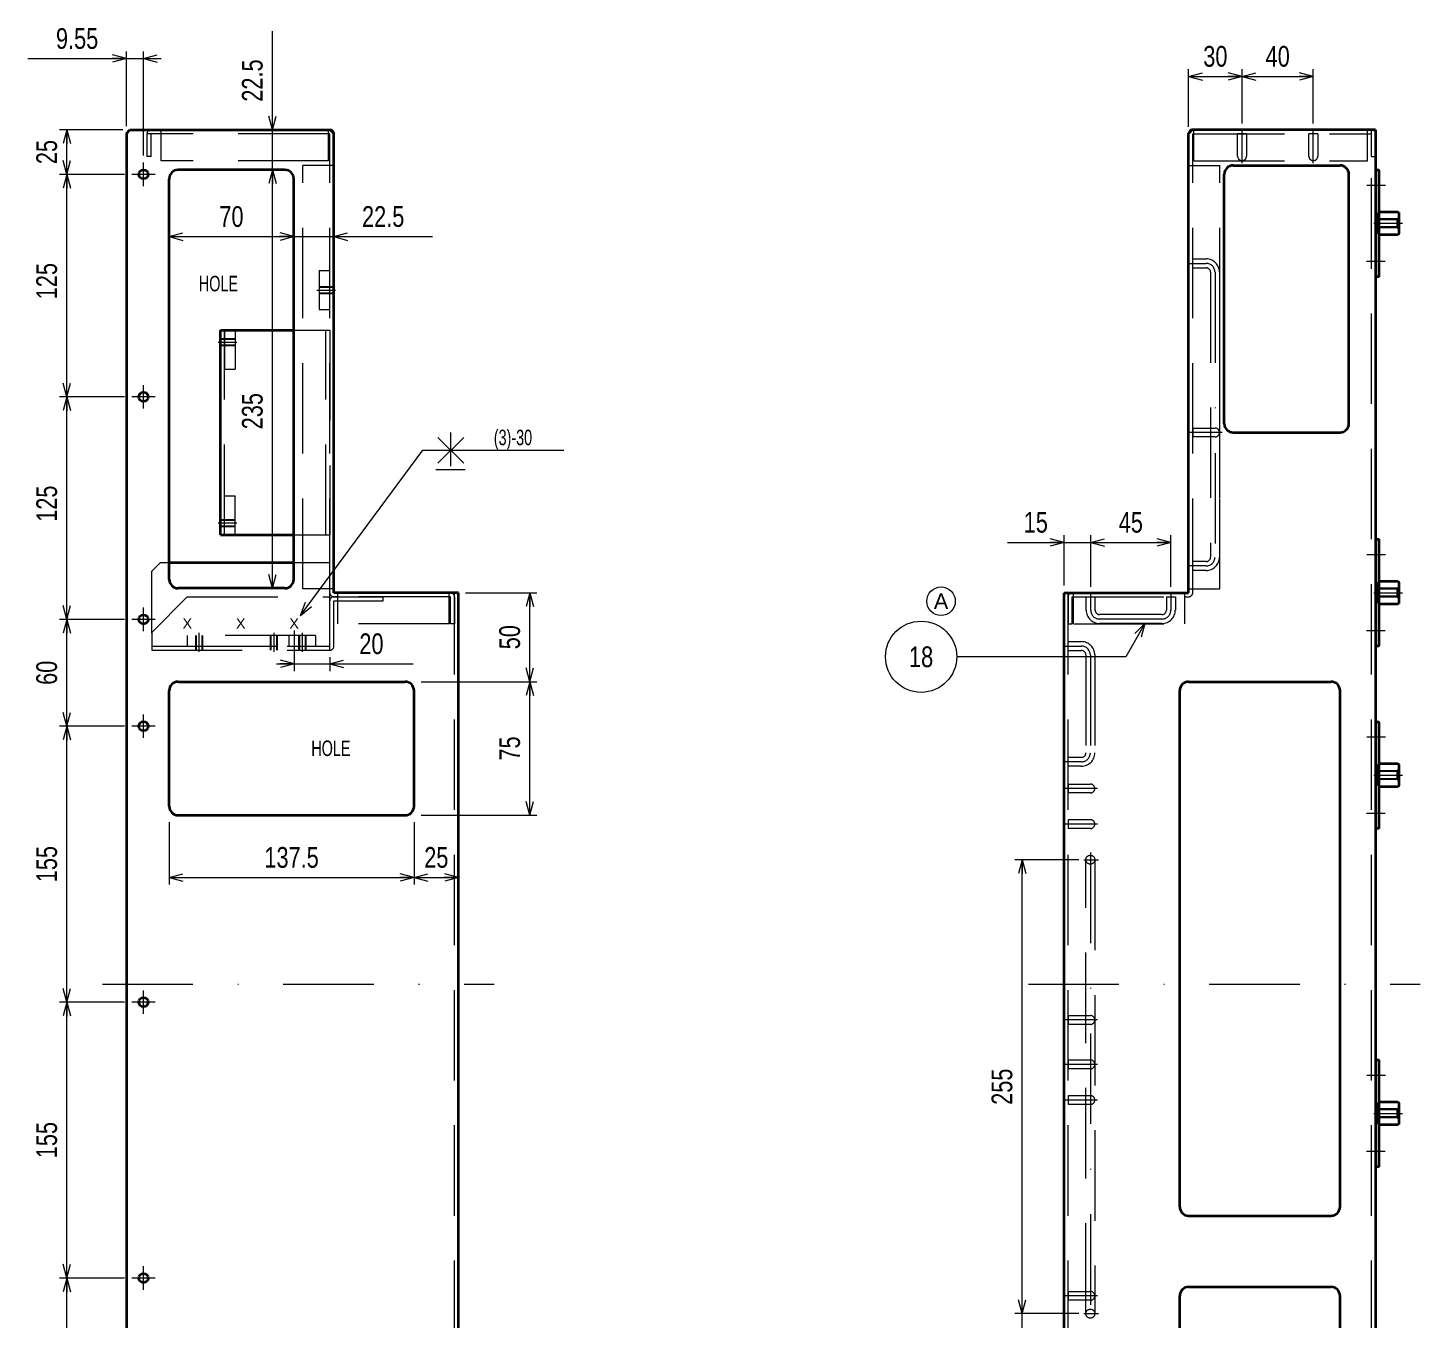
# Model space of a CAD drawing. Header units: millimetres. Extents: x 10 to 832, y 7 to 590.
# Drawn here: x 419.5 to 615, y 243 to 424.3 of the extents above; entities that cross this region are included whole.
import ezdxf
from ezdxf.enums import TextEntityAlignment as Align

# ---------------------------------------------------------------- set-up
doc = ezdxf.new("R2010")
doc.units = ezdxf.units.MM
doc.linetypes.add('DASHDOT', pattern=[25.3, 12.7, -6.3, 0, -6.3])
doc.linetypes.add('DASHED', pattern=[19, 12.7, -6.3])
for name, color, linetype in [('GR1_02', 7, 'Continuous'), ('GR1_04', 7, 'Continuous'), ('GR1_05', 7, 'Continuous'), ('GR1_06', 7, 'Continuous'), ('GR1_11', 7, 'Continuous'), ('GR1_12', 7, 'Continuous'), ('GR1_15', 7, 'Continuous'), ('GR1_16', 7, 'Continuous'), ('訂正', 7, 'Continuous')]:
    doc.layers.add(name, color=color, linetype=linetype)
doc.styles.add('HG丸ｺﾞｼｯｸM-PRO', font='')
doc.styles.get('HG丸ｺﾞｼｯｸM-PRO').set_extended_font_data('HG丸ｺﾞｼｯｸM-PRO')

# ---------------------------------------------------------------- blocks, each defined once
blk = doc.blocks.new('BLKF030')
at = {"layer": 'GR1_02', "color": 3, "linetype": 'Continuous', "lineweight": 35}
for p, q in [((439.375, 346.875), (439.375, 403.125)), ((455.625, 404.375), (440.625, 404.375)), ((456.875, 346.875), (456.875, 403.125)), ((455.625, 345.625), (440.625, 345.625))]:
    blk.add_line(p, q, dxfattribs=at)
for centre, start, end in [((440.625, 403.125), 90, 180), ((455.625, 403.125), 0, 90), ((440.625, 346.875), 180, 270), ((455.625, 346.875), 270, 0)]:
    blk.add_arc(centre, 1.25, start, end, dxfattribs=at)
blk = doc.blocks.new('BLKF031')
at = {"layer": 'GR1_02', "color": 3, "linetype": 'Continuous', "lineweight": 35}
for p, q in [((440.625, 332.5), (472.5, 332.5)), ((439.375, 315), (439.375, 331.25)), ((473.75, 315), (473.75, 331.25)), ((440.625, 313.75), (472.5, 313.75))]:
    blk.add_line(p, q, dxfattribs=at)
for centre, start, end in [((440.625, 331.25), 90, 180), ((472.5, 331.25), 0, 90), ((440.625, 315), 180, 270), ((472.5, 315), 270, 0)]:
    blk.add_arc(centre, 1.25, start, end, dxfattribs=at)
blk = doc.blocks.new('BLKF029')
at = {"layer": 'GR1_02', "color": 3, "linetype": 'Continuous', "lineweight": 35}
for p, q in [((433.375, 409.5), (433.875, 410)), ((433.375, 409.5), (433.375, 163)), ((433.875, 410), (462, 410)), ((462, 410), (462.5, 409.5)), ((462.5, 345), (462.5, 409.5)), ((480, 345), (462.5, 345)), ((480, 162.5), (480, 345)), ((433.875, 162.5), (433.375, 163)), ((433.875, 162.5), (480, 162.5))]:
    blk.add_line(p, q, dxfattribs=at)
at = {"layer": 'GR1_02', "color": 4, "linetype": 'DASHDOT', "lineweight": 13}
for p, q in [((435.7625, 402.1), (435.7625, 405.4)), ((437.4125, 403.75), (434.1125, 403.75)), ((435.7625, 370.85), (435.7625, 374.15)), ((437.4125, 372.5), (434.1125, 372.5)), ((435.7625, 339.6), (435.7625, 342.9)), ((437.4125, 341.25), (434.1125, 341.25)), ((435.7625, 324.6), (435.7625, 327.9)), ((437.4125, 326.25), (434.1125, 326.25)), ((437.4125, 287.5), (434.1125, 287.5)), ((435.7625, 285.85), (435.7625, 289.15)), ((435.7625, 247.1), (435.7625, 250.4)), ((437.4125, 248.75), (434.1125, 248.75)), ((435.7625, 208.35), (435.7625, 211.65)), ((437.4125, 210), (434.1125, 210)), ((435.7625, 169.6), (435.7625, 172.9)), ((437.4125, 171.25), (434.1125, 171.25))]:
    blk.add_line(p, q, dxfattribs=at)
at = {"layer": 'GR1_02', "color": 4, "linetype": 'DASHED', "lineweight": 13}
blk.add_line((479.425, 162.5), (479.425, 345), dxfattribs=at)
at = {"layer": 'GR1_02', "color": 3, "linetype": 'Continuous', "lineweight": 35}
for centre in [(435.7625, 403.75), (435.7625, 372.5), (435.7625, 341.25), (435.7625, 326.25), (435.7625, 287.5), (435.7625, 248.75), (435.7625, 210), (435.7625, 171.25)]:
    blk.add_circle(centre, 0.65, dxfattribs=at)
for name in ['BLKF030', 'BLKF031']:
    blk.add_blockref(name, (0, 0), dxfattribs=at)
blk = doc.blocks.new('BLKF034')
at = {"layer": 'GR1_04', "color": 4, "linetype": 'DASHED', "lineweight": 13}
for p, q in [((436.25, 409.425), (436.25, 406.25)), ((438.25, 409.425), (436.25, 409.425)), ((436.825, 410), (461.925, 410)), ((436.825, 406.25), (436.825, 409.425)), ((438.25, 405.625), (438.25, 410)), ((461.75, 409.425), (438.25, 409.425)), ((461.75, 405.625), (461.75, 410)), ((461.925, 409.425), (461.75, 409.425)), ((461.925, 405), (461.925, 409.425)), ((462.5, 345), (462.5, 409.425)), ((436.825, 406.25), (436.25, 406.25)), ((461.75, 405.625), (438.25, 405.625)), ((462.5, 405), (458.125, 405)), ((458.125, 345.55), (458.125, 405)), ((461.925, 345.55), (461.925, 405)), ((462.5, 345.55), (458.125, 345.55)), ((461.925, 345), (461.925, 345.55)), ((478.85, 345), (462.5, 345)), ((463.05, 344.425), (462.5, 344.425)), ((463.05, 340.625), (463.05, 345)), ((478.675, 344.425), (463.05, 344.425)), ((478.675, 340.625), (478.675, 345)), ((478.85, 344.425), (478.675, 344.425)), ((478.85, 340.625), (478.85, 344.425)), ((479.425, 344.425), (479.425, 340.625)), ((478.675, 340.625), (463.05, 340.625)), ((479.425, 340.625), (478.85, 340.625))]:
    blk.add_line(p, q, dxfattribs=at)
for centre, start, end in [((436.825, 409.425), 90, 180), ((461.925, 409.425), 81.93306, 90), ((461.925, 409.425), 0, 8.06694), ((462.5, 345), 180, 270), ((478.85, 344.425), 0, 90)]:
    blk.add_arc(centre, 0.575, start, end, dxfattribs=at)
at = {"layer": 'GR1_04', "color": 3, "linetype": 'Continuous', "lineweight": 35}
blk.add_arc((461.925, 409.425), 0.575, 8.06694, 81.93306, dxfattribs=at)
blk = doc.blocks.new('BLKF049')
at = {"layer": 'GR1_05', "color": 4, "linetype": 'DASHED', "lineweight": 13}
for p, q in [((436.925, 348), (438.175, 349.25)), ((436.925, 339.322), (436.925, 348)), ((438.175, 349.25), (439.375, 349.25)), ((456.875, 349.25), (461.925, 349.25)), ((461.925, 344.425), (461.925, 349.25)), ((441.925, 344.425), (436.925, 339.425)), ((441.925, 344.425), (461.925, 344.425)), ((461.925, 336.925), (461.925, 344.425)), ((462.5, 344.425), (469.425, 344.425)), ((469.425, 343.85), (469.425, 344.425)), ((462.5, 343.85), (469.425, 343.85)), ((462.5, 337.5), (462.5, 343.85)), ((436.925, 339.425), (436.925, 336.925)), ((436.925, 337.5), (461.925, 337.5)), ((436.925, 336.925), (461.925, 336.925))]:
    blk.add_line(p, q, dxfattribs=at)
at = {"layer": 'GR1_05', "color": 3, "linetype": 'Continuous', "lineweight": 35}
blk.add_line((439.375, 349.25), (456.875, 349.25), dxfattribs=at)
at = {"layer": 'GR1_05', "color": 4, "linetype": 'DASHED', "lineweight": 13}
for centre, start, end in [((462.5, 343.85), 90, 180), ((461.925, 337.5), 270, 0)]:
    blk.add_arc(centre, 0.575, start, end, dxfattribs=at)
blk = doc.blocks.new('BLKF075')
at = {"layer": 'GR1_06', "color": 4, "linetype": 'DASHED', "lineweight": 13}
for p, q in [((460.425, 390.25), (460.425, 384.75)), ((460.425, 390.25), (461.925, 390.25)), ((461.925, 384.75), (461.925, 390.25)), ((460.425, 384.75), (461.925, 384.75))]:
    blk.add_line(p, q, dxfattribs=at)
blk = doc.blocks.new('BLKF076')
at = {"layer": 'GR1_06', "color": 4, "linetype": 'DASHED', "lineweight": 13}
for p, q in [((460.425, 388), (462.5, 388)), ((460.425, 387.9), (462.5, 387.9)), ((460.425, 387.1), (462.5, 387.1)), ((460.425, 387), (462.5, 387))]:
    blk.add_line(p, q, dxfattribs=at)
blk = doc.blocks.new('BLKF074')
at = {"layer": 'GR1_06', "color": 4, "linetype": 'DASHDOT', "lineweight": 13}
blk.add_line((460.09, 387.5), (462.71, 387.5), dxfattribs=at)
at = {"layer": 'GR1_06', "color": 4, "linetype": 'DASHED', "lineweight": 13}
for name in ['BLKF075', 'BLKF076']:
    blk.add_blockref(name, (0, 0), dxfattribs=at)
blk = doc.blocks.new('BLKF077')
at = {"layer": 'GR1_06', "color": 3, "linetype": 'Continuous', "lineweight": 35}
for p, q in [((446.575, 353.125), (446.575, 381.875)), ((446.575, 381.875), (456.875, 381.875)), ((446.575, 353.125), (456.875, 353.125))]:
    blk.add_line(p, q, dxfattribs=at)
at = {"layer": 'GR1_06', "color": 4, "linetype": 'DASHED', "lineweight": 13}
for p, q in [((447.15, 353.125), (447.15, 381.875)), ((456.875, 381.875), (461.925, 381.875)), ((461.35, 353.125), (461.35, 381.875)), ((461.925, 381.875), (461.925, 353.125)), ((456.875, 353.125), (461.925, 353.125))]:
    blk.add_line(p, q, dxfattribs=at)
blk = doc.blocks.new('BLKF078')
at = {"layer": 'GR1_06', "color": 4, "linetype": 'DASHED', "lineweight": 13}
for p, q in [((447.15, 381.875), (448.65, 381.875)), ((447.15, 381.875), (447.15, 376.375)), ((448.65, 381.875), (448.65, 376.375)), ((447.15, 376.375), (448.65, 376.375))]:
    blk.add_line(p, q, dxfattribs=at)
blk = doc.blocks.new('BLKF079')
at = {"layer": 'GR1_06', "color": 4, "linetype": 'DASHED', "lineweight": 13}
for p, q in [((446.575, 380.7), (448.65, 380.7)), ((446.575, 380.6), (448.65, 380.6)), ((446.575, 379.8), (448.65, 379.8)), ((446.575, 379.7), (448.65, 379.7))]:
    blk.add_line(p, q, dxfattribs=at)
blk = doc.blocks.new('BLKF080')
at = {"layer": 'GR1_06', "color": 4, "linetype": 'DASHED', "lineweight": 13}
for p, q in [((447.15, 358.625), (448.65, 358.625)), ((447.15, 353.125), (447.15, 358.625)), ((448.65, 353.125), (448.65, 358.625)), ((447.15, 353.125), (448.65, 353.125))]:
    blk.add_line(p, q, dxfattribs=at)
blk = doc.blocks.new('BLKF081')
at = {"layer": 'GR1_06', "color": 4, "linetype": 'DASHED', "lineweight": 13}
for p, q in [((446.575, 355.3), (448.65, 355.3)), ((446.575, 355.2), (448.65, 355.2)), ((446.575, 354.4), (448.65, 354.4)), ((446.575, 354.3), (448.65, 354.3))]:
    blk.add_line(p, q, dxfattribs=at)
blk = doc.blocks.new('FXTIP_ARROW_E')
at = {"color": 0, "linetype": 'Continuous', "lineweight": -2}
for q in [(-1, 0), (-0.966, 0.259), (-0.966, -0.259)]:
    blk.add_line((0, 0), q, dxfattribs=at)
blk = doc.blocks.new('FXTIP_ARROW_S')
at = {"color": 0, "linetype": 'Continuous', "lineweight": -2}
for q in [(-1, 0), (-0.966, 0.259), (-0.966, -0.259)]:
    blk.add_line((0, 0), q, dxfattribs=at)
blk = doc.blocks.new('BLKF119')
at = {"layer": 'GR1_16', "color": 4, "linetype": 'Continuous', "lineweight": 13}
for p, q in [((478.92, 362.76), (478.92, 367.48)), ((477.11, 366.81), (480.73, 363.19)), ((480.73, 366.81), (477.11, 363.19)), ((476.83, 362.29), (480.91, 362.29))]:
    blk.add_line(p, q, dxfattribs=at)
blk = doc.blocks.new('BLKF211')
at = {"layer": 'GR1_04', "color": 4, "linetype": 'DASHED', "lineweight": 13}
for p, q in [((582.5, 345), (582.5, 409.425)), ((608.175, 410), (583.075, 410)), ((583.075, 409.425), (583.25, 409.425)), ((583.075, 405), (583.075, 409.425)), ((583.25, 405.625), (583.25, 410)), ((583.25, 409.425), (607.625, 409.425)), ((607.625, 405.625), (607.625, 410)), ((607.625, 409.425), (608.175, 409.425)), ((608.175, 406.25), (608.175, 410)), ((608.75, 409.425), (608.75, 406.25)), ((582.5, 405), (586.875, 405)), ((583.075, 345.55), (583.075, 405)), ((583.25, 405.625), (607.625, 405.625)), ((586.875, 345.55), (586.875, 405)), ((608.175, 406.25), (608.75, 406.25)), ((565.575, 344.425), (565.575, 340.625)), ((566.15, 345), (582.5, 345)), ((566.15, 340.625), (566.15, 344.425)), ((566.15, 344.425), (566.325, 344.425)), ((566.325, 340.625), (566.325, 345)), ((566.325, 344.425), (581.95, 344.425)), ((581.95, 340.625), (581.95, 345)), ((581.95, 344.425), (582.5, 344.425)), ((582.5, 345.55), (586.875, 345.55)), ((583.075, 345), (583.075, 345.55)), ((565.575, 340.625), (566.15, 340.625)), ((566.325, 340.625), (581.95, 340.625))]:
    blk.add_line(p, q, dxfattribs=at)
for centre, start, end in [((583.075, 409.425), 171.93306, 180), ((583.075, 409.425), 90, 98.06694), ((608.175, 409.425), 0, 90), ((566.15, 344.425), 90, 180), ((582.5, 345), 270, 0)]:
    blk.add_arc(centre, 0.575, start, end, dxfattribs=at)
at = {"layer": 'GR1_04', "color": 3, "linetype": 'Continuous', "lineweight": 35}
blk.add_arc((583.075, 409.425), 0.575, 98.06694, 171.93306, dxfattribs=at)
blk = doc.blocks.new('BLKF214')
at = {"layer": 'GR1_12', "color": 3, "linetype": 'Continuous', "lineweight": 35}
for p, q in [((608.75, 404.38), (609.25, 404.38)), ((608.75, 404.38), (608.75, 389.38)), ((609.25, 389.38), (609.25, 404.38)), ((609.25, 389.38), (608.75, 389.38))]:
    blk.add_line(p, q, dxfattribs=at)
blk = doc.blocks.new('BLKF216')
at = {"layer": 'GR1_12', "color": 4, "linetype": 'DASHED', "lineweight": 13}
for p, q in [((609, 395.4), (609, 398.35)), ((609, 398.35), (609.25, 398.35)), ((611.75, 397.5), (612, 397.75)), ((609.25, 395.4), (609, 395.4)), ((611.75, 396.25), (612, 396))]:
    blk.add_line(p, q, dxfattribs=at)
at = {"layer": 'GR1_12', "color": 3, "linetype": 'Continuous', "lineweight": 35}
for p, q in [((609.25, 398.5), (611.87, 398.5)), ((609.25, 398.35), (609.25, 398.5)), ((611.87, 398.5), (612, 398.38)), ((612, 398.38), (612, 395.38)), ((609.25, 395.25), (609.25, 395.4)), ((611.87, 395.25), (609.25, 395.25)), ((612, 395.38), (611.87, 395.25))]:
    blk.add_line(p, q, dxfattribs=at)
blk = doc.blocks.new('BLKF215')
at = {"layer": 'GR1_12', "color": 4, "linetype": 'DASHDOT', "lineweight": 13}
blk.add_line((608.5, 396.88), (612.5, 396.88), dxfattribs=at)
at = {"layer": 'GR1_12', "color": 4, "linetype": 'DASHED', "lineweight": 13}
for p, q in [((611.75, 397.5), (609, 397.5)), ((611.75, 397.38), (609, 397.38)), ((611.75, 396.25), (611.75, 397.5)), ((611.75, 396.38), (609, 396.38)), ((611.75, 396.25), (609, 396.25))]:
    blk.add_line(p, q, dxfattribs=at)
at = {"layer": 'GR1_12', "color": 3, "linetype": 'Continuous', "lineweight": 35}
blk.add_blockref('BLKF216', (0, 0), dxfattribs=at)
blk = doc.blocks.new('BLKF213')
at = {"layer": 'GR1_12', "color": 4, "linetype": 'DASHDOT', "lineweight": 13}
for p, q in [((607.52, 402.25), (610.14, 402.25)), ((610.11, 391.5), (607.48, 391.5))]:
    blk.add_line(p, q, dxfattribs=at)
at = {"layer": 'GR1_12', "color": 3, "linetype": 'Continuous', "lineweight": 35}
blk.add_blockref('BLKF214', (0, 0), dxfattribs=at)
at = {"layer": 'GR1_12', "color": 4, "linetype": 'DASHED', "lineweight": 13}
blk.add_blockref('BLKF215', (0, 0), dxfattribs=at)
blk = doc.blocks.new('BLKF218')
at = {"layer": 'GR1_12', "color": 3, "linetype": 'Continuous', "lineweight": 35}
for p, q in [((608.75, 352.5), (609.25, 352.5)), ((608.75, 352.5), (608.75, 337.5)), ((609.25, 337.5), (609.25, 352.5)), ((609.25, 337.5), (608.75, 337.5))]:
    blk.add_line(p, q, dxfattribs=at)
blk = doc.blocks.new('BLKF220')
at = {"layer": 'GR1_12', "color": 4, "linetype": 'DASHED', "lineweight": 13}
for p, q in [((609, 343.53), (609, 346.48)), ((609, 346.48), (609.25, 346.48)), ((611.75, 345.63), (612, 345.88)), ((611.75, 344.38), (612, 344.13)), ((609.25, 343.53), (609, 343.53))]:
    blk.add_line(p, q, dxfattribs=at)
at = {"layer": 'GR1_12', "color": 3, "linetype": 'Continuous', "lineweight": 35}
for p, q in [((609.25, 346.63), (611.88, 346.63)), ((609.25, 346.48), (609.25, 346.63)), ((611.88, 346.63), (612, 346.5)), ((612, 346.5), (612, 343.5)), ((609.25, 343.38), (609.25, 343.53)), ((611.88, 343.38), (609.25, 343.38)), ((612, 343.5), (611.88, 343.38))]:
    blk.add_line(p, q, dxfattribs=at)
blk = doc.blocks.new('BLKF219')
at = {"layer": 'GR1_12', "color": 4, "linetype": 'DASHDOT', "lineweight": 13}
blk.add_line((608.5, 345), (612.5, 345), dxfattribs=at)
at = {"layer": 'GR1_12', "color": 4, "linetype": 'DASHED', "lineweight": 13}
for p, q in [((611.75, 345.63), (609, 345.63)), ((611.75, 345.5), (609, 345.5)), ((611.75, 344.5), (609, 344.5)), ((611.75, 344.38), (609, 344.38)), ((611.75, 344.38), (611.75, 345.63))]:
    blk.add_line(p, q, dxfattribs=at)
at = {"layer": 'GR1_12', "color": 3, "linetype": 'Continuous', "lineweight": 35}
blk.add_blockref('BLKF220', (0, 0), dxfattribs=at)
blk = doc.blocks.new('BLKF217')
at = {"layer": 'GR1_12', "color": 4, "linetype": 'DASHDOT', "lineweight": 13}
for p, q in [((607.52, 350.38), (610.14, 350.38)), ((610.11, 339.63), (607.48, 339.63))]:
    blk.add_line(p, q, dxfattribs=at)
at = {"layer": 'GR1_12', "color": 3, "linetype": 'Continuous', "lineweight": 35}
blk.add_blockref('BLKF218', (0, 0), dxfattribs=at)
at = {"layer": 'GR1_12', "color": 4, "linetype": 'DASHED', "lineweight": 13}
blk.add_blockref('BLKF219', (0, 0), dxfattribs=at)
blk = doc.blocks.new('BLKF222')
at = {"layer": 'GR1_12', "color": 3, "linetype": 'Continuous', "lineweight": 35}
for p, q in [((608.75, 326.88), (609.25, 326.88)), ((608.75, 326.88), (608.75, 311.88)), ((609.25, 311.88), (609.25, 326.88)), ((609.25, 311.88), (608.75, 311.88))]:
    blk.add_line(p, q, dxfattribs=at)
blk = doc.blocks.new('BLKF224')
at = {"layer": 'GR1_12', "color": 4, "linetype": 'DASHED', "lineweight": 13}
for p, q in [((609, 317.9), (609, 320.85)), ((609, 320.85), (609.25, 320.85)), ((611.75, 320), (612, 320.25)), ((611.75, 318.75), (612, 318.5)), ((609.25, 317.9), (609, 317.9))]:
    blk.add_line(p, q, dxfattribs=at)
at = {"layer": 'GR1_12', "color": 3, "linetype": 'Continuous', "lineweight": 35}
for p, q in [((609.25, 321), (611.88, 321)), ((609.25, 320.85), (609.25, 321)), ((611.88, 321), (612, 320.88)), ((612, 320.88), (612, 317.88)), ((609.25, 317.75), (609.25, 317.9)), ((611.88, 317.75), (609.25, 317.75)), ((612, 317.88), (611.88, 317.75))]:
    blk.add_line(p, q, dxfattribs=at)
blk = doc.blocks.new('BLKF223')
at = {"layer": 'GR1_12', "color": 4, "linetype": 'DASHDOT', "lineweight": 13}
blk.add_line((608.5, 319.38), (612.5, 319.38), dxfattribs=at)
at = {"layer": 'GR1_12', "color": 4, "linetype": 'DASHED', "lineweight": 13}
for p, q in [((611.75, 320), (609, 320)), ((611.75, 319.88), (609, 319.88)), ((611.75, 318.88), (609, 318.88)), ((611.75, 318.75), (609, 318.75)), ((611.75, 318.75), (611.75, 320))]:
    blk.add_line(p, q, dxfattribs=at)
at = {"layer": 'GR1_12', "color": 3, "linetype": 'Continuous', "lineweight": 35}
blk.add_blockref('BLKF224', (0, 0), dxfattribs=at)
blk = doc.blocks.new('BLKF221')
at = {"layer": 'GR1_12', "color": 4, "linetype": 'DASHDOT', "lineweight": 13}
for p, q in [((607.52, 324.75), (610.14, 324.75)), ((610.11, 314), (607.48, 314))]:
    blk.add_line(p, q, dxfattribs=at)
at = {"layer": 'GR1_12', "color": 3, "linetype": 'Continuous', "lineweight": 35}
blk.add_blockref('BLKF222', (0, 0), dxfattribs=at)
at = {"layer": 'GR1_12', "color": 4, "linetype": 'DASHED', "lineweight": 13}
blk.add_blockref('BLKF223', (0, 0), dxfattribs=at)
blk = doc.blocks.new('BLKF226')
at = {"layer": 'GR1_12', "color": 3, "linetype": 'Continuous', "lineweight": 35}
for p, q in [((608.75, 279.38), (609.25, 279.38)), ((608.75, 279.38), (608.75, 264.38)), ((609.25, 264.38), (609.25, 279.38)), ((609.25, 264.38), (608.75, 264.38))]:
    blk.add_line(p, q, dxfattribs=at)
blk = doc.blocks.new('BLKF228')
at = {"layer": 'GR1_12', "color": 4, "linetype": 'DASHED', "lineweight": 13}
for p, q in [((609, 270.4), (609, 273.35)), ((609, 273.35), (609.25, 273.35)), ((611.75, 272.5), (612, 272.75)), ((609.25, 270.4), (609, 270.4)), ((611.75, 271.25), (612, 271))]:
    blk.add_line(p, q, dxfattribs=at)
at = {"layer": 'GR1_12', "color": 3, "linetype": 'Continuous', "lineweight": 35}
for p, q in [((609.25, 273.5), (611.88, 273.5)), ((609.25, 273.35), (609.25, 273.5)), ((611.88, 273.5), (612, 273.38)), ((612, 273.38), (612, 270.38)), ((609.25, 270.25), (609.25, 270.4)), ((611.88, 270.25), (609.25, 270.25)), ((612, 270.38), (611.88, 270.25))]:
    blk.add_line(p, q, dxfattribs=at)
blk = doc.blocks.new('BLKF227')
at = {"layer": 'GR1_12', "color": 4, "linetype": 'DASHDOT', "lineweight": 13}
blk.add_line((608.5, 271.88), (612.5, 271.88), dxfattribs=at)
at = {"layer": 'GR1_12', "color": 4, "linetype": 'DASHED', "lineweight": 13}
for p, q in [((611.75, 272.5), (609, 272.5)), ((611.75, 272.38), (609, 272.38)), ((611.75, 271.25), (611.75, 272.5)), ((611.75, 271.38), (609, 271.38)), ((611.75, 271.25), (609, 271.25))]:
    blk.add_line(p, q, dxfattribs=at)
at = {"layer": 'GR1_12', "color": 3, "linetype": 'Continuous', "lineweight": 35}
blk.add_blockref('BLKF228', (0, 0), dxfattribs=at)
blk = doc.blocks.new('BLKF225')
at = {"layer": 'GR1_12', "color": 4, "linetype": 'DASHDOT', "lineweight": 13}
for p, q in [((607.52, 277.25), (610.14, 277.25)), ((610.11, 266.5), (607.48, 266.5))]:
    blk.add_line(p, q, dxfattribs=at)
at = {"layer": 'GR1_12', "color": 3, "linetype": 'Continuous', "lineweight": 35}
blk.add_blockref('BLKF226', (0, 0), dxfattribs=at)
at = {"layer": 'GR1_12', "color": 4, "linetype": 'DASHED', "lineweight": 13}
blk.add_blockref('BLKF227', (0, 0), dxfattribs=at)
blk = doc.blocks.new('BLKF242')
at = {"layer": 'GR1_11', "color": 4, "linetype": 'DASHED', "lineweight": 13}
for p, q in [((568.08, 243.75), (568.08, 307.5)), ((569.33, 307.5), (569.33, 243.75))]:
    blk.add_line(p, q, dxfattribs=at)
for centre in [(568.7, 307.5), (568.7, 243.75)]:
    blk.add_circle(centre, 0.625, dxfattribs=at)
blk = doc.blocks.new('BLKF254')
at = {"layer": 'GR1_11', "color": 4, "linetype": 'DASHED', "lineweight": 13}
for p, q in [((565.575, 246.875), (568.7, 246.875)), ((568.7, 245.625), (565.575, 245.625))]:
    blk.add_line(p, q, dxfattribs=at)
blk.add_arc((568.7, 246.25), 0.625, 270, 90, dxfattribs=at)
blk = doc.blocks.new('BLKF253')
at = {"layer": 'GR1_11', "color": 4, "linetype": 'DASHED', "lineweight": 13}
blk.add_line((565.58, 246.88), (565.58, 245.63), dxfattribs=at)
at = {"layer": 'GR1_11', "color": 4, "linetype": 'DASHDOT', "lineweight": 13}
blk.add_line((569.7, 246.25), (565.12, 246.25), dxfattribs=at)
at = {"layer": 'GR1_11', "color": 4, "linetype": 'DASHED', "lineweight": 13}
blk.add_blockref('BLKF254', (0, 0), dxfattribs=at)
blk = doc.blocks.new('BLKF256')
at = {"layer": 'GR1_11', "color": 4, "linetype": 'DASHED', "lineweight": 13}
for p, q in [((565.575, 274.375), (568.7, 274.375)), ((568.7, 273.125), (565.575, 273.125))]:
    blk.add_line(p, q, dxfattribs=at)
blk.add_arc((568.7, 273.75), 0.625, 270, 90, dxfattribs=at)
blk = doc.blocks.new('BLKF255')
at = {"layer": 'GR1_11', "color": 4, "linetype": 'DASHDOT', "lineweight": 13}
blk.add_line((569.7, 273.75), (565.12, 273.75), dxfattribs=at)
at = {"layer": 'GR1_11', "color": 4, "linetype": 'DASHED', "lineweight": 13}
blk.add_line((565.58, 274.38), (565.58, 273.12), dxfattribs=at)
blk.add_blockref('BLKF256', (0, 0), dxfattribs=at)
blk = doc.blocks.new('BLKF258')
at = {"layer": 'GR1_11', "color": 4, "linetype": 'DASHED', "lineweight": 13}
for p, q in [((565.575, 279.375), (568.7, 279.375)), ((568.7, 278.125), (565.575, 278.125))]:
    blk.add_line(p, q, dxfattribs=at)
blk.add_arc((568.7, 278.75), 0.625, 270, 90, dxfattribs=at)
blk = doc.blocks.new('BLKF257')
at = {"layer": 'GR1_11', "color": 4, "linetype": 'DASHDOT', "lineweight": 13}
blk.add_line((569.7, 278.75), (565.12, 278.75), dxfattribs=at)
at = {"layer": 'GR1_11', "color": 4, "linetype": 'DASHED', "lineweight": 13}
blk.add_line((565.58, 279.38), (565.58, 278.12), dxfattribs=at)
blk.add_blockref('BLKF258', (0, 0), dxfattribs=at)
blk = doc.blocks.new('BLKF260')
at = {"layer": 'GR1_11', "color": 4, "linetype": 'DASHED', "lineweight": 13}
for p, q in [((565.575, 285.625), (568.7, 285.625)), ((568.7, 284.375), (565.575, 284.375))]:
    blk.add_line(p, q, dxfattribs=at)
blk.add_arc((568.7, 285), 0.625, 270, 90, dxfattribs=at)
blk = doc.blocks.new('BLKF259')
at = {"layer": 'GR1_11', "color": 4, "linetype": 'DASHED', "lineweight": 13}
blk.add_line((565.58, 285.63), (565.58, 284.38), dxfattribs=at)
at = {"layer": 'GR1_11', "color": 4, "linetype": 'DASHDOT', "lineweight": 13}
blk.add_line((569.7, 285), (565.12, 285), dxfattribs=at)
at = {"layer": 'GR1_11', "color": 4, "linetype": 'DASHED', "lineweight": 13}
blk.add_blockref('BLKF260', (0, 0), dxfattribs=at)
blk = doc.blocks.new('BLKF262')
at = {"layer": 'GR1_11', "color": 4, "linetype": 'DASHED', "lineweight": 13}
for p, q in [((565.575, 313.125), (568.7, 313.125)), ((568.7, 311.875), (565.575, 311.875))]:
    blk.add_line(p, q, dxfattribs=at)
blk.add_arc((568.7, 312.5), 0.625, 270, 90, dxfattribs=at)
blk = doc.blocks.new('BLKF261')
at = {"layer": 'GR1_11', "color": 4, "linetype": 'DASHED', "lineweight": 13}
blk.add_line((565.58, 313.12), (565.58, 311.87), dxfattribs=at)
at = {"layer": 'GR1_11', "color": 4, "linetype": 'DASHDOT', "lineweight": 13}
blk.add_line((569.7, 312.5), (565.12, 312.5), dxfattribs=at)
at = {"layer": 'GR1_11', "color": 4, "linetype": 'DASHED', "lineweight": 13}
blk.add_blockref('BLKF262', (0, 0), dxfattribs=at)
blk = doc.blocks.new('BLKF264')
at = {"layer": 'GR1_11', "color": 4, "linetype": 'DASHED', "lineweight": 13}
for p, q in [((565.575, 318.125), (568.7, 318.125)), ((568.7, 316.875), (565.575, 316.875))]:
    blk.add_line(p, q, dxfattribs=at)
blk.add_arc((568.7, 317.5), 0.625, 270, 90, dxfattribs=at)
blk = doc.blocks.new('BLKF263')
at = {"layer": 'GR1_11', "color": 4, "linetype": 'DASHDOT', "lineweight": 13}
blk.add_line((569.7, 317.5), (565.12, 317.5), dxfattribs=at)
at = {"layer": 'GR1_11', "color": 4, "linetype": 'DASHED', "lineweight": 13}
blk.add_line((565.58, 318.12), (565.58, 316.88), dxfattribs=at)
blk.add_blockref('BLKF264', (0, 0), dxfattribs=at)
blk = doc.blocks.new('BLKF266')
at = {"layer": 'GR1_11', "color": 4, "linetype": 'DASHED', "lineweight": 13}
for p, q in [((583.07, 390.62), (583.07, 391.88)), ((583.07, 391.88), (584.95, 391.88)), ((583.07, 390.62), (584.95, 390.62)), ((585.57, 390), (585.57, 350)), ((586.82, 390), (586.82, 350)), ((583.07, 348.13), (583.07, 349.37)), ((584.95, 349.37), (583.07, 349.37)), ((584.95, 348.13), (583.07, 348.13))]:
    blk.add_line(p, q, dxfattribs=at)
blk = doc.blocks.new('BLKF265')
at = {"layer": 'GR1_11', "color": 4, "linetype": 'DASHDOT', "lineweight": 13}
for p, q in [((582.675, 391.25), (584.95, 391.25)), ((586.2, 390), (586.2, 350)), ((584.95, 348.75), (582.675, 348.75))]:
    blk.add_line(p, q, dxfattribs=at)
at = {"layer": 'GR1_11', "color": 4, "linetype": 'DASHED', "lineweight": 13}
for centre, radius, start, end in [((584.95, 390), 1.875, 0, 90), ((584.95, 390), 0.625, 0, 90), ((584.95, 350), 1.875, 270, 0), ((584.95, 350), 0.625, 270, 0)]:
    blk.add_arc(centre, radius, start, end, dxfattribs=at)
at = {"layer": 'GR1_11', "color": 4, "linetype": 'DASHDOT', "lineweight": 13}
for centre, start, end in [((584.95, 390), 0, 90), ((584.95, 350), 270, 0)]:
    blk.add_arc(centre, 1.25, start, end, dxfattribs=at)
at = {"layer": 'GR1_11', "color": 4, "linetype": 'DASHED', "lineweight": 13}
blk.add_blockref('BLKF266', (0, 0), dxfattribs=at)
blk = doc.blocks.new('BLKF268')
at = {"layer": 'GR1_11', "color": 4, "linetype": 'DASHED', "lineweight": 13}
for p, q in [((583.075, 368.125), (586.2, 368.125)), ((586.2, 366.875), (583.075, 366.875))]:
    blk.add_line(p, q, dxfattribs=at)
blk.add_arc((586.2, 367.5), 0.625, 270, 90, dxfattribs=at)
blk = doc.blocks.new('BLKF267')
at = {"layer": 'GR1_11', "color": 4, "linetype": 'DASHDOT', "lineweight": 13}
blk.add_line((587.2, 367.5), (582.62, 367.5), dxfattribs=at)
at = {"layer": 'GR1_11', "color": 4, "linetype": 'DASHED', "lineweight": 13}
blk.add_line((583.07, 368.12), (583.07, 366.88), dxfattribs=at)
blk.add_blockref('BLKF268', (0, 0), dxfattribs=at)
blk = doc.blocks.new('BLKF271')
at = {"layer": 'GR1_11', "color": 4, "linetype": 'DASHED', "lineweight": 13}
for p, q in [((589.375, 406.3), (589.375, 409.425)), ((590.625, 409.425), (590.625, 406.3))]:
    blk.add_line(p, q, dxfattribs=at)
blk.add_arc((590, 406.3), 0.625, 180, 0, dxfattribs=at)
blk = doc.blocks.new('BLKF270')
at = {"layer": 'GR1_11', "color": 4, "linetype": 'DASHED', "lineweight": 13}
blk.add_line((590.63, 409.43), (589.38, 409.43), dxfattribs=at)
at = {"layer": 'GR1_11', "color": 4, "linetype": 'DASHDOT', "lineweight": 13}
blk.add_line((590, 405.3), (590, 409.88), dxfattribs=at)
at = {"layer": 'GR1_11', "color": 4, "linetype": 'DASHED', "lineweight": 13}
blk.add_blockref('BLKF271', (0, 0), dxfattribs=at)
blk = doc.blocks.new('BLKF318')
at = {"layer": 'GR1_05', "color": 4, "linetype": 'DASHED', "lineweight": 13}
for p, q in [((443.05, 339), (443.05, 336.925)), ((443.15, 339), (443.15, 336.925)), ((443.95, 339), (443.95, 336.925)), ((444.05, 339), (444.05, 336.925))]:
    blk.add_line(p, q, dxfattribs=at)
blk = doc.blocks.new('BLKF319')
at = {"layer": 'GR1_05', "color": 4, "linetype": 'DASHED', "lineweight": 13}
for p, q in [((453.55, 339), (453.55, 336.925)), ((453.65, 339), (453.65, 336.925)), ((454.45, 339), (454.45, 336.925)), ((454.55, 339), (454.55, 336.925))]:
    blk.add_line(p, q, dxfattribs=at)
blk = doc.blocks.new('BLKF320')
at = {"layer": 'GR1_05', "color": 4, "linetype": 'DASHED', "lineweight": 13}
for p, q in [((457.55, 339), (457.55, 336.925)), ((457.65, 339), (457.65, 336.925)), ((458.45, 339), (458.45, 336.925)), ((458.55, 339), (458.55, 336.925))]:
    blk.add_line(p, q, dxfattribs=at)
blk = doc.blocks.new('BLKF321')
at = {"layer": 'GR1_05', "color": 4, "linetype": 'DASHED', "lineweight": 13}
for p, q in [((459.925, 339), (441.925, 339)), ((441.925, 339), (441.925, 337.5)), ((456.175, 339), (456.175, 337.5)), ((459.925, 339), (459.925, 337.5)), ((441.925, 337.5), (459.925, 337.5))]:
    blk.add_line(p, q, dxfattribs=at)
blk = doc.blocks.new('BLKF317')
at = {"layer": 'GR1_05', "color": 4, "linetype": 'DASHDOT', "lineweight": 13}
for p, q in [((443.55, 339.34), (443.55, 336.71)), ((454.05, 339.34), (454.05, 336.71)), ((458.05, 339.34), (458.05, 336.71))]:
    blk.add_line(p, q, dxfattribs=at)
at = {"layer": 'GR1_05', "color": 4, "linetype": 'DASHED', "lineweight": 13}
for name in ['BLKF321', 'BLKF318', 'BLKF319', 'BLKF320']:
    blk.add_blockref(name, (0, 0), dxfattribs=at)
blk = doc.blocks.new('BLKF331')
at = {"layer": 'GR1_02', "color": 3, "linetype": 'Continuous', "lineweight": 35}
for p, q in [((582.5, 332.5), (602.5, 332.5)), ((581.25, 258.75), (581.25, 331.25)), ((603.75, 258.75), (603.75, 331.25)), ((582.5, 257.5), (602.5, 257.5))]:
    blk.add_line(p, q, dxfattribs=at)
for centre, start, end in [((582.5, 331.25), 90, 180), ((602.5, 331.25), 0, 90), ((582.5, 258.75), 180, 270), ((602.5, 258.75), 270, 0)]:
    blk.add_arc(centre, 1.25, start, end, dxfattribs=at)
blk = doc.blocks.new('BLKF332')
at = {"layer": 'GR1_02', "color": 3, "linetype": 'Continuous', "lineweight": 35}
for p, q in [((582.5, 247.5), (602.5, 247.5)), ((581.25, 173.75), (581.25, 246.25)), ((603.75, 173.75), (603.75, 246.25)), ((582.5, 172.5), (602.5, 172.5))]:
    blk.add_line(p, q, dxfattribs=at)
for centre, start, end in [((582.5, 246.25), 90, 180), ((602.5, 246.25), 0, 90), ((582.5, 173.75), 180, 270), ((602.5, 173.75), 270, 0)]:
    blk.add_arc(centre, 1.25, start, end, dxfattribs=at)
blk = doc.blocks.new('BLKF333')
at = {"layer": 'GR1_02', "color": 3, "linetype": 'Continuous', "lineweight": 35}
for p, q in [((588.75, 405), (603.75, 405)), ((587.5, 368.75), (587.5, 403.75)), ((605, 368.75), (605, 403.75)), ((588.75, 367.5), (603.75, 367.5))]:
    blk.add_line(p, q, dxfattribs=at)
for centre, start, end in [((588.75, 403.75), 90, 180), ((603.75, 403.75), 0, 90), ((588.75, 368.75), 180, 270), ((603.75, 368.75), 270, 0)]:
    blk.add_arc(centre, 1.25, start, end, dxfattribs=at)
blk = doc.blocks.new('BLKF330')
at = {"layer": 'GR1_02', "color": 3, "linetype": 'Continuous', "lineweight": 35}
for p, q in [((583, 410), (582.5, 409.5)), ((582.5, 345), (582.5, 409.5)), ((608.75, 410), (583, 410)), ((608.75, 410), (608.75, 162.5)), ((565, 162.5), (565, 345)), ((565, 345), (582.5, 345)), ((608.75, 162.5), (565, 162.5))]:
    blk.add_line(p, q, dxfattribs=at)
at = {"layer": 'GR1_02', "color": 4, "linetype": 'DASHED', "lineweight": 13}
for p, q in [((608.175, 162.5), (608.175, 410)), ((565.575, 162.5), (565.575, 345))]:
    blk.add_line(p, q, dxfattribs=at)
at = {"layer": 'GR1_02', "color": 3, "linetype": 'Continuous', "lineweight": 35}
for name in ['BLKF333', 'BLKF331', 'BLKF332']:
    blk.add_blockref(name, (0, 0), dxfattribs=at)
blk = doc.blocks.new('BLKF335')
at = {"layer": 'GR1_11', "color": 4, "linetype": 'DASHED', "lineweight": 13}
for p, q in [((599.375, 406.3), (599.375, 409.425)), ((600.625, 409.425), (600.625, 406.3))]:
    blk.add_line(p, q, dxfattribs=at)
blk.add_arc((600, 406.3), 0.625, 180, 0, dxfattribs=at)
blk = doc.blocks.new('BLKF334')
at = {"layer": 'GR1_11', "color": 4, "linetype": 'DASHED', "lineweight": 13}
blk.add_line((600.63, 409.43), (599.38, 409.43), dxfattribs=at)
at = {"layer": 'GR1_11', "color": 4, "linetype": 'DASHDOT', "lineweight": 13}
blk.add_line((600, 405.3), (600, 409.88), dxfattribs=at)
at = {"layer": 'GR1_11', "color": 4, "linetype": 'DASHED', "lineweight": 13}
blk.add_blockref('BLKF335', (0, 0), dxfattribs=at)
blk = doc.blocks.new('BLKF340')
at = {"layer": 'GR1_11', "color": 4, "linetype": 'DASHED', "lineweight": 13}
for p, q in [((565.58, 338.13), (567.45, 338.13)), ((565.58, 336.87), (565.58, 338.13)), ((565.58, 336.87), (567.45, 336.87)), ((568.08, 336.25), (568.08, 322.5)), ((569.33, 336.25), (569.33, 322.5)), ((565.58, 320.63), (565.58, 321.87)), ((567.45, 321.87), (565.58, 321.87)), ((567.45, 320.63), (565.58, 320.63))]:
    blk.add_line(p, q, dxfattribs=at)
blk = doc.blocks.new('BLKF339')
at = {"layer": 'GR1_11', "color": 4, "linetype": 'DASHDOT', "lineweight": 13}
for p, q in [((565.175, 337.5), (567.45, 337.5)), ((568.7, 336.25), (568.7, 322.5)), ((567.45, 321.25), (565.175, 321.25))]:
    blk.add_line(p, q, dxfattribs=at)
at = {"layer": 'GR1_11', "color": 4, "linetype": 'DASHED', "lineweight": 13}
for centre, radius, start, end in [((567.45, 336.25), 1.875, 0, 90), ((567.45, 336.25), 0.625, 0, 90), ((567.45, 322.5), 1.875, 270, 0), ((567.45, 322.5), 0.625, 270, 0)]:
    blk.add_arc(centre, radius, start, end, dxfattribs=at)
at = {"layer": 'GR1_11', "color": 4, "linetype": 'DASHDOT', "lineweight": 13}
for centre, start, end in [((567.45, 336.25), 0, 90), ((567.45, 322.5), 270, 0)]:
    blk.add_arc(centre, 1.25, start, end, dxfattribs=at)
at = {"layer": 'GR1_11', "color": 4, "linetype": 'DASHED', "lineweight": 13}
blk.add_blockref('BLKF340', (0, 0), dxfattribs=at)
blk = doc.blocks.new('BLKF342')
at = {"layer": 'GR1_11', "color": 4, "linetype": 'DASHED', "lineweight": 13}
for p, q in [((568.13, 342.55), (568.13, 344.43)), ((568.13, 344.43), (569.37, 344.43)), ((569.37, 342.55), (569.37, 344.43)), ((579.37, 344.43), (579.37, 342.55)), ((579.37, 344.43), (580.63, 344.43)), ((580.63, 344.43), (580.63, 342.55)), ((578.75, 341.93), (570, 341.93)), ((578.75, 340.68), (570, 340.68))]:
    blk.add_line(p, q, dxfattribs=at)
blk = doc.blocks.new('BLKF341')
at = {"layer": 'GR1_11', "color": 4, "linetype": 'DASHDOT', "lineweight": 13}
for p, q in [((568.75, 342.55), (568.75, 344.825)), ((580, 344.825), (580, 342.55)), ((578.75, 341.3), (570, 341.3))]:
    blk.add_line(p, q, dxfattribs=at)
at = {"layer": 'GR1_11', "color": 4, "linetype": 'DASHED', "lineweight": 13}
for centre, radius, start, end in [((570, 342.55), 1.875, 180, 270), ((570, 342.55), 0.625, 180, 270), ((578.75, 342.55), 0.625, 270, 0), ((578.75, 342.55), 1.875, 270, 0)]:
    blk.add_arc(centre, radius, start, end, dxfattribs=at)
at = {"layer": 'GR1_11', "color": 4, "linetype": 'DASHDOT', "lineweight": 13}
for centre, start, end in [((570, 342.55), 180, 270), ((578.75, 342.55), 270, 0)]:
    blk.add_arc(centre, 1.25, start, end, dxfattribs=at)
at = {"layer": 'GR1_11', "color": 4, "linetype": 'DASHED', "lineweight": 13}
blk.add_blockref('BLKF342', (0, 0), dxfattribs=at)

msp = doc.modelspace()

# ---------------------------------------------------------------- linework, layer by layer
at = {"layer": 'GR1_02', "color": 4, "linetype": 'DASHDOT', "lineweight": 13}
for p, q in [((430, 290), (485, 290)), ((560, 290), (615, 290))]:
    msp.add_line(p, q, dxfattribs=at)
at = {"layer": 'GR1_06', "color": 4, "linetype": 'DASHDOT', "lineweight": 13}
for p, q in [((446.24, 380.2), (448.86, 380.2)), ((446.24, 354.8), (448.86, 354.8))]:
    msp.add_line(p, q, dxfattribs=at)
at = {"layer": 'GR1_11', "color": 4, "linetype": 'DASHDOT', "lineweight": 13}
for p, q in [((567.78, 307.5), (569.83, 307.5)), ((568.7, 308.5), (568.7, 242.69)), ((567.78, 243.75), (569.83, 243.75))]:
    msp.add_line(p, q, dxfattribs=at)
at = {"layer": 'GR1_15', "color": 4, "linetype": 'Continuous', "lineweight": 13}
for p, q in [((576.37, 340.67), (573.67, 336)), ((573.67, 336), (549.94, 336))]:
    msp.add_line(p, q, dxfattribs=at)
msp.add_circle((544.94, 336), 5, dxfattribs=at)
at = {"layer": 'GR1_16', "color": 4, "linetype": 'Continuous', "lineweight": 13}
for p, q in [((453.87, 410), (453.87, 423.84)), ((433.37, 410.5), (433.37, 421)), ((435.76, 406.4), (435.76, 421)), ((419.53, 420), (433.37, 420)), ((433.37, 420), (435.76, 420)), ((435.76, 420), (438.26, 420)), ((582.5, 410.43), (582.5, 418.5)), ((590, 410.88), (590, 418.5)), ((600, 410.88), (600, 418.5)), ((582.5, 417.5), (590, 417.5)), ((590, 417.5), (600, 417.5)), ((432.87, 410), (424, 410)), ((425, 403.75), (425, 410)), ((453.87, 404.38), (453.87, 410)), ((433.11, 403.75), (424, 403.75)), ((425, 372.5), (425, 403.75)), ((453.87, 345.63), (453.87, 404.38)), ((439.38, 395), (456.88, 395)), ((456.88, 395), (462.5, 395)), ((462.5, 395), (476.34, 395)), ((433.11, 372.5), (424, 372.5)), ((425, 341.25), (425, 372.5)), ((457.79, 341.8), (475, 365)), ((475, 365), (494.76, 365)), ((557.08, 352.06), (565, 352.06)), ((565, 346), (565, 353.06)), ((565, 352.06), (568.75, 352.06)), ((568.75, 345.83), (568.75, 353.06)), ((568.75, 352.06), (580, 352.06)), ((580, 345.83), (580, 353.06)), ((481, 345), (491, 345)), ((490, 332.5), (490, 345)), ((433.11, 341.25), (424, 341.25)), ((425, 326.25), (425, 341.25)), ((456.92, 339.68), (456.92, 334)), ((454.42, 335), (456.92, 335)), ((456.92, 335), (461.92, 335)), ((461.92, 335.93), (461.92, 334)), ((461.92, 335), (473.62, 335)), ((474.75, 332.5), (491, 332.5)), ((490, 313.75), (490, 332.5)), ((433.11, 326.25), (424, 326.25)), ((425, 287.5), (425, 326.25)), ((439.38, 312.75), (439.38, 304)), ((473.75, 312.75), (473.75, 304)), ((474.75, 313.75), (491, 313.75)), ((567.08, 307.5), (558.11, 307.5)), ((559.11, 243.75), (559.11, 307.5)), ((439.38, 305), (473.75, 305)), ((473.75, 305), (480, 305)), ((433.11, 287.5), (424, 287.5)), ((425, 248.75), (425, 287.5)), ((433.11, 248.75), (424, 248.75)), ((425, 210), (425, 248.75)), ((567.08, 243.75), (558.11, 243.75)), ((559.11, 238.75), (559.11, 243.75))]:
    msp.add_line(p, q, dxfattribs=at)
at = {"layer": '訂正', "color": 4, "linetype": 'Continuous', "lineweight": 13}
msp.add_circle((547.74, 343.8), 2, dxfattribs=at)

# ---------------------------------------------------------------- block references
at = {"layer": 'GR1_02', "color": 3, "linetype": 'Continuous', "lineweight": 35}
for name in ['BLKF029', 'BLKF330']:
    msp.add_blockref(name, (0, 0), dxfattribs=at)
at = {"layer": 'GR1_04', "color": 4, "linetype": 'DASHED', "lineweight": 13}
for name in ['BLKF034', 'BLKF211']:
    msp.add_blockref(name, (0, 0), dxfattribs=at)
at = {"layer": 'GR1_05', "color": 4, "linetype": 'DASHED', "lineweight": 13}
for name in ['BLKF049', 'BLKF317']:
    msp.add_blockref(name, (0, 0), dxfattribs=at)
at = {"layer": 'GR1_06', "color": 4, "linetype": 'DASHED', "lineweight": 13}
for name in ['BLKF074', 'BLKF077', 'BLKF078', 'BLKF079', 'BLKF080', 'BLKF081']:
    msp.add_blockref(name, (0, 0), dxfattribs=at)
at = {"layer": 'GR1_11', "color": 4, "linetype": 'DASHED', "lineweight": 13}
for name in ['BLKF270', 'BLKF334', 'BLKF265', 'BLKF267', 'BLKF341', 'BLKF339', 'BLKF263', 'BLKF261', 'BLKF242', 'BLKF259', 'BLKF257', 'BLKF255', 'BLKF253']:
    msp.add_blockref(name, (0, 0), dxfattribs=at)
at = {"layer": 'GR1_12', "color": 4, "linetype": 'DASHDOT', "lineweight": 13}
for name in ['BLKF213', 'BLKF217', 'BLKF221', 'BLKF225']:
    msp.add_blockref(name, (0, 0), dxfattribs=at)
at = {"layer": 'GR1_15', "color": 4, "linetype": 'Continuous', "lineweight": 13, "xscale": 2, "yscale": 2, "rotation": 59.99999999999805}
msp.add_blockref('FXTIP_ARROW_S', (576.37, 340.67), dxfattribs=at)
at = {"layer": 'GR1_16', "color": 4, "linetype": 'Continuous', "lineweight": 13, "xscale": 2, "yscale": 2}
for name, p, rotation in [('FXTIP_ARROW_E', (433.37, 420), 360), ('FXTIP_ARROW_S', (435.76, 420), 180), ('FXTIP_ARROW_S', (582.5, 417.5), 180), ('FXTIP_ARROW_E', (590, 417.5), 360), ('FXTIP_ARROW_S', (590, 417.5), 180), ('FXTIP_ARROW_E', (600, 417.5), 360), ('FXTIP_ARROW_S', (453.87, 410), 270), ('FXTIP_ARROW_E', (425, 410), 90), ('FXTIP_ARROW_S', (425, 403.75), 270), ('FXTIP_ARROW_E', (425, 403.75), 90), ('FXTIP_ARROW_E', (453.87, 404.38), 90), ('FXTIP_ARROW_S', (439.38, 395), 180), ('FXTIP_ARROW_E', (456.88, 395), 360), ('FXTIP_ARROW_S', (462.5, 395), 180), ('FXTIP_ARROW_S', (425, 372.5), 270), ('FXTIP_ARROW_E', (425, 372.5), 90), ('FXTIP_ARROW_E', (565, 352.06), 360), ('FXTIP_ARROW_S', (568.75, 352.06), 180), ('FXTIP_ARROW_E', (580, 352.06), 360), ('FXTIP_ARROW_S', (453.87, 345.63), 270), ('FXTIP_ARROW_E', (490, 345), 90), ('FXTIP_ARROW_S', (425, 341.25), 270), ('FXTIP_ARROW_S', (457.79, 341.8), 233.4199740481795), ('FXTIP_ARROW_E', (425, 341.25), 90), ('FXTIP_ARROW_E', (456.92, 335), 360), ('FXTIP_ARROW_S', (461.92, 335), 180), ('FXTIP_ARROW_S', (490, 332.5), 270), ('FXTIP_ARROW_E', (490, 332.5), 90), ('FXTIP_ARROW_S', (425, 326.25), 270), ('FXTIP_ARROW_E', (425, 326.25), 90), ('FXTIP_ARROW_S', (490, 313.75), 270), ('FXTIP_ARROW_E', (559.11, 307.5), 90), ('FXTIP_ARROW_S', (439.38, 305), 180), ('FXTIP_ARROW_E', (473.75, 305), 360), ('FXTIP_ARROW_S', (473.75, 305), 180), ('FXTIP_ARROW_E', (480, 305), 360), ('FXTIP_ARROW_S', (425, 287.5), 270), ('FXTIP_ARROW_E', (425, 287.5), 90), ('FXTIP_ARROW_S', (425, 248.75), 270), ('FXTIP_ARROW_E', (425, 248.75), 90), ('FXTIP_ARROW_S', (559.11, 243.75), 270)]:
    msp.add_blockref(name, p, dxfattribs=dict(at, rotation=rotation))
at = {"layer": 'GR1_16', "color": 4, "linetype": 'Continuous', "lineweight": 13}
msp.add_blockref('BLKF119', (0, 0), dxfattribs=at)

# ---------------------------------------------------------------- texts
at = {"layer": 'GR1_04', "color": 3, "linetype": 'Continuous', "lineweight": 35, "style": 'HG丸ｺﾞｼｯｸM-PRO', "width": 0.691773}
for p in [(446.29, 388.41), (462.08, 323.15)]:
    msp.add_text('HOLE', height=2.182, dxfattribs=at).set_placement(p, align=Align.MIDDLE_CENTER)
at = {"layer": 'GR1_15', "color": 3, "linetype": 'Continuous', "lineweight": 35, "style": 'HG丸ｺﾞｼｯｸM-PRO', "width": 0.784542}
msp.add_text('18', height=2.909, rotation=0, dxfattribs=at).set_placement((544.94, 336), align=Align.MIDDLE_CENTER)
at = {"layer": 'GR1_16', "color": 3, "linetype": 'Continuous', "lineweight": 35, "style": 'HG丸ｺﾞｼｯｸM-PRO'}
for s, rotation, width, p in [('9.55', 0, 0.784749, (426.45, 420.5)), ('30', 0, 0.784542, (586.25, 418)), ('40', 0, 0.784542, (595, 418)), ('22.5', 90, 0.784749, (453.37, 416.92)), ('25', 90, 0.784542, (424.5, 406.88)), ('70', 0, 0.784542, (448.12, 395.5)), ('22.5', 0, 0.784749, (469.42, 395.5)), ('125', 90, 0.784542, (424.5, 388.75)), ('235', 90, 0.784542, (453.37, 370.49)), ('125', 90, 0.784542, (424.5, 357.5)), ('15', 0, 0.784542, (561.04, 352.56)), ('45', 0, 0.784542, (574.38, 352.56)), ('50', 90, 0.784542, (489.5, 338.75)), ('60', 90, 0.784542, (424.5, 333.75)), ('75', 90, 0.784542, (489.5, 323.12)), ('155', 90, 0.784542, (424.5, 306.88)), ('137.5', 0, 0.7847, (456.56, 305.5)), ('25', 0, 0.784542, (476.88, 305.5)), ('255', 90, 0.784542, (558.61, 275.62)), ('155', 90, 0.784542, (424.5, 268.12))]:
    msp.add_text(s, height=2.909, rotation=rotation, dxfattribs=dict(at, width=width)).set_placement(p, align=Align.BOTTOM_CENTER)
for s, height, width, p in [('(3)-30', 2.182, 0.691329, (487.64, 366.8)), ('X', 1.45, 1.042235, (441.92, 340.67)), ('X', 1.45, 1.042235, (449.42, 340.67)), ('X', 1.45, 1.042235, (456.92, 340.67))]:
    msp.add_text(s, height=height, dxfattribs=dict(at, width=width)).set_placement(p, align=Align.MIDDLE_CENTER)
at = {"layer": 'GR1_16', "color": 3, "linetype": 'Continuous', "lineweight": 35, "style": 'HG丸ｺﾞｼｯｸM-PRO', "width": 0.784542}
msp.add_text('20', height=2.909, dxfattribs=at).set_placement((467.77, 335.5), align=Align.BOTTOM_CENTER)
at = {"layer": '訂正', "color": 3, "linetype": 'Continuous', "lineweight": 35, "style": 'HG丸ｺﾞｼｯｸM-PRO', "width": 1.042301}
msp.add_text('A', height=2.18, dxfattribs=at).set_placement((547.74, 343.8), align=Align.MIDDLE_CENTER)

doc.saveas('drawing.dxf')
